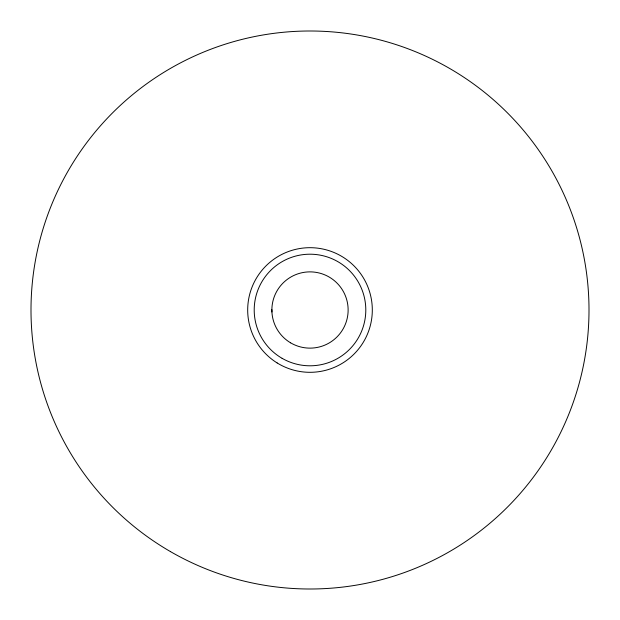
<?xml version="1.0" encoding="UTF-8"?>
<svg xmlns="http://www.w3.org/2000/svg" width="620" height="620" viewBox="0 0 620 620"><rect width="100%" height="100%" fill="white"/><g stroke="black" fill="none" stroke-linecap="round" stroke-linejoin="round"><path stroke-width="0.93" d="M271.87 309.597L271.924 311.992M170.5 551.622A279 279 0 0 0 589 310A279 279 0 0 0 170.5 68.378A279 279 0 0 0 170.5 551.622M282.1 358.321A55.8 55.8 0 0 0 365.8 310A55.8 55.8 0 0 0 282.1 261.679A55.8 55.8 0 0 0 282.1 358.321M277.163 362.956A62.31 62.31 0 0 0 372.279 311.961A62.31 62.31 0 0 0 280.558 255.083A62.31 62.31 0 0 0 277.163 362.956M290.594 342.821A38.13 38.13 0 0 0 348.13 310.403A38.13 38.13 0 0 0 291.284 276.784A38.13 38.13 0 0 0 290.594 342.821"/></g></svg>
